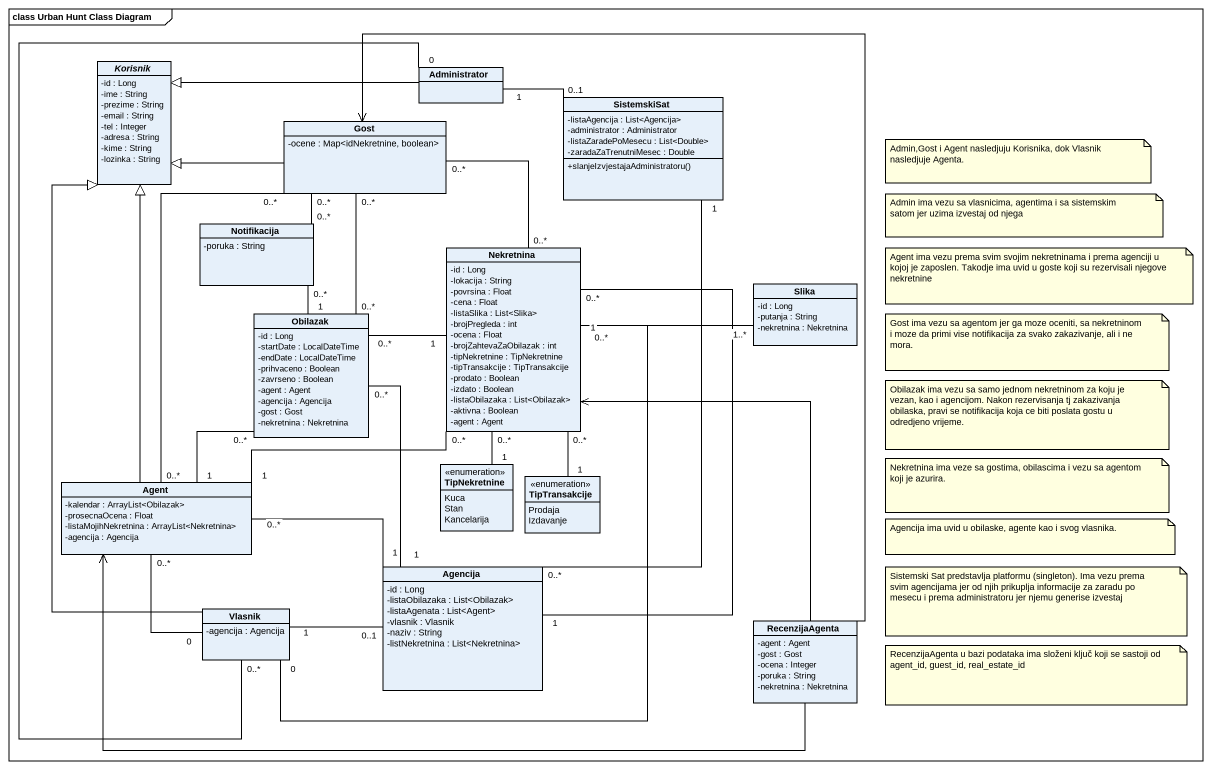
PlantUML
@startuml
mainframe class Urban Hunt Class Diagram
hide circle
hide empty members
skinparam classAttributeIconSize 0
abstract class Korisnik {
  -id : Long
  -ime : String
  -prezime : String
  -email : String
  -tel : Integer
  -adresa : String
  -kime : String
  -lozinka : String
}
class Administrator
class SistemskiSat {
  -listaAgencija : List<Agencija>
  -administrator : Administrator
  -listaZaradePoMesecu : List<Double>
  -zaradaZaTrenutniMesec : Double
  +slanjeIzvjestajaAdministratoru()
}
class Gost {
  -ocene : Map<idNekretnine, boolean>
}
class Notifikacija {
  -poruka : String
}
class Nekretnina {
  -id : Long
  -lokacija : String
  -povrsina : Float
  -cena : Float
  -listaSlika : List<Slika>
  -brojPregleda : int
  -ocena : Float
  -brojZahtevaZaObilazak : int
  -tipNekretnine : TipNekretnine
  -tipTransakcije : TipTransakcije
  -prodato : Boolean
  -izdato : Boolean
  -listaObilazaka : List<Obilazak>
  -aktivna : Boolean
  -agent : Agent
}
class Slika {
  -id : Long
  -putanja : String
  -nekretnina : Nekretnina
}
class Obilazak {
  -id : Long
  -startDate : LocalDateTime
  -endDate : LocalDateTime
  -prihvaceno : Boolean
  -zavrseno : Boolean
  -agent : Agent
  -agencija : Agencija
  -gost : Gost
  -nekretnina : Nekretnina
}
class "Agent" as Agent_ {
  -kalendar : ArrayList<Obilazak>
  -prosecnaOcena : Float
  -listaMojihNekretnina : ArrayList<Nekretnina>
  -agencija : Agencija
}
enum TipNekretnine {
  Kuca
  Stan
  Kancelarija
}
enum TipTransakcije {
  Prodaja
  Izdavanje
}
class Agencija {
  -id : Long
  -listaObilazaka : List<Obilazak>
  -listaAgenata : List<Agent>
  -vlasnik : Vlasnik
  -naziv : String
  -listNekretnina : List<Nekretnina>
}
class Vlasnik {
  -agencija : Agencija
}
class RecenzijaAgenta {
  -agent : Agent
  -gost : Gost
  -ocena : Integer
  -poruka : String
  -nekretnina : Nekretnina
}
Administrator -left-|> Korisnik
Administrator "1" -right- "0..1" SistemskiSat
Administrator "0" -- "0..*" Vlasnik
Gost -left-|> Korisnik
Gost "0..*" -- "0..*" Notifikacija
Gost "0..*" -- "0..*" Nekretnina
Gost "0..*" -- "0..*" Agent_
Notifikacija "0..*" -- "1" Obilazak
Nekretnina "0..*" -- "1" TipNekretnine
Nekretnina "0..*" -- "1" TipTransakcije
Slika "1..*" -left- "1" Nekretnina
Obilazak "0..*" -up- "0..*" Gost
Obilazak "0..*" -right- "1" Nekretnina
Obilazak "0..*" -- "1" Agent_
Agent_ -up-|> Korisnik
Agent_ "1" -right- "0..*" Nekretnina
Agent_ "0..*" -right- "1" Agencija
Agencija "0..*" -up- "1" SistemskiSat
Agencija "1" -up- "0..*" Nekretnina
Agencija "1" -up- "0..*" Obilazak
Vlasnik -up-|> Korisnik
Vlasnik "0" -up- "0..*" Nekretnina
Vlasnik "0" -up- "0..*" Agent_
Vlasnik "1" -right- "0..1" Agencija
RecenzijaAgenta -up-> Gost
RecenzijaAgenta -up-> Nekretnina
RecenzijaAgenta -left-> Agent_
note as N1
  Admin,Gost i Agent nasledjuju Korisnika, dok Vlasnik nasledjuje Agenta.
end note
note as N2
  Admin ima vezu sa vlasnicima, agentima i sa sistemskim satom jer uzima izvestaj od njega
end note
note as N3
  Agent ima vezu prema svim svojim nekretninama i prema agenciji u kojoj je zaposlen. Takodje ima uvid u goste koji su rezervisali njegove nekretnine
end note
note as N4
  Gost ima vezu sa agentom jer ga moze oceniti, sa nekretninom i moze da primi vise notifikacija za svako zakazivanje, ali i ne mora.
end note
note as N5
  Obilazak ima vezu sa samo jednom nekretninom za koju je vezan, kao i agencijom. Nakon rezervisanja tj zakazivanja obilaska, pravi se notifikacija koja ce biti poslata gostu u odredjeno vrijeme.
end note
note as N6
  Nekretnina ima veze sa gostima, obilascima i vezu sa agentom koji je azurira.
end note
note as N7
  Agencija ima uvid u obilaske, agente kao i svog vlasnika.
end note
note as N8
  Sistemski Sat predstavlja platformu (singleton). Ima vezu prema svim agencijama jer od njih prikuplja informacije za zaradu po mesecu i prema administratoru jer njemu generise izvestaj
end note
note as N9
  RecenzijaAgenta u bazi podataka ima složeni ključ koji se sastoji od agent_id, guest_id, real_estate_id
end note
@enduml
